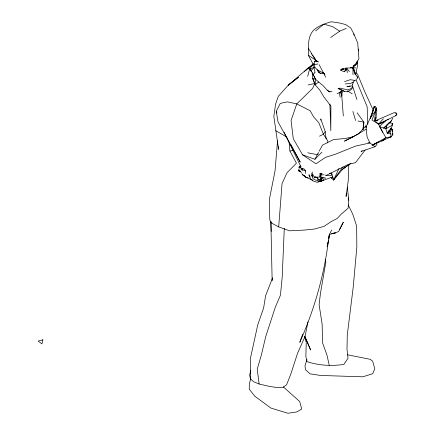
<?xml version="1.0" encoding="UTF-8"?>
<svg xmlns="http://www.w3.org/2000/svg" width="435" height="435" viewBox="0 0 435 435"><rect width="100%" height="100%" fill="white"/><g stroke="black" fill="none" stroke-linecap="round" stroke-linejoin="round"><path stroke-width="0.65" d="M390.19 128.629L391.206 128.368L392.403 129.407L392.805 134.964L392.609 133.115M314.978 72.177L313.456 64.782L308.284 55.185C308.627 46.817 307.306 37.334 313.292 30.532C318.23 25.741 324.825 23.669 331.258 21.75L339.865 23.05L345.656 24.578L350.708 27.949L353.845 33.886L357.733 43.005L358.929 58.698L356.591 62.896L353.225 66.049L353.03 67.316M284.278 228.353L282.212 276.981L280.444 295.186L275.317 307.202L265.872 336.097L261.125 355.863L257.21 369.125L259.146 384.023L269.711 386.47L276.529 387.454L282.94 387.389L286.562 384.812L290.694 374.443L297.556 353.296L305.125 336.26L307.931 321.856M305.555 173.473L305.653 170.917L303.956 168.796L302.281 168.715L301.504 168.231M348.816 164.626L348.234 180.601L346.102 196.495L346.331 193.14M389.64 122.877L392.609 123.317L392.528 125.443L389.999 129.94L387.204 133.148L390.875 133.996L390.983 136.835L372.692 145.024M345.51 68.496L345.45 70.095L344.379 71.71M392.8 118.228L390.581 122.061L387.242 124.785L386.557 125.633L386.519 126.46L386.242 126.259L386.786 125.068M309.078 174.506L310.378 178.867L312.841 180.873L316.952 182.249L321.253 181.172L321.47 177.719L325.897 178.192L319.328 176.354M363.377 129.505L363.883 122.197L357.097 112.785M347.326 187.045L348.772 200.258L348.109 208.202L341.045 214.341L337.234 218.446L330.991 221.698L324.14 226.325L314.619 229.011L304.56 230.061L289.531 230.816L278.694 226.907L272.408 223.519L270.298 221.453L269.76 219.43L269.319 199.687L275.034 170.933L277.552 140.761M278.694 226.907L282.032 183.728L286.937 172.809L296.409 163.185L289.917 150.994L289.09 141.989M302.086 170.901L302.281 168.715L300.993 169.802M343.313 115.982L341.801 96.059L342.378 90.061M382.795 132.392L378.542 124.149L374.464 120.316L376.231 107.842L375.013 106.276L373.931 106.825L372.338 113.47M299.922 168.78L300.145 166.567L301.091 166.137L299.356 166.23L298.834 167.856M329.915 104.324L330.801 130.723L330.904 106.058L323.983 97.103L319.594 89.779L315.027 84.743L315.62 79.333L312.602 73.085L309.666 68.931L313.401 63.918M376.231 107.842L376.802 111.376L375.579 120.19L376.025 117.249M331.726 229.957L329.387 234.438L328.675 240.397L327.158 246.58L327.979 242.105M362.833 129.516L363.883 122.197L358.081 120.995M328.458 240.414C324.118 275.605 314.152 309.954 299.78 342.334L302.689 334.183M328.664 239.087L329.387 234.438L335.369 232.921L338.647 231.491L343.329 222.198L339.686 229.272M317.931 181.955L321.253 181.172L323.83 179.873L321.47 177.719L321.046 177.855L320.649 179.263C318.458 180.993 314.983 180.514 313.031 178.622L311.667 175.441L312.308 171.977M392.783 131.767L391.206 128.368L390.875 131.196L387.204 133.148L385.845 128.809L386.557 125.633L383.578 128.086L379.548 126.612L385.339 120.914M342.394 68.496L340.556 70.046L343.367 71.443L344.928 71.133L346.184 70.035L346.516 67.996L349.479 71.596M327.571 142.93L327.903 141.07L323.417 134.187L318.795 122.692L313.738 117.064L310.106 110.686L296.762 103.894L287.345 101.861L280.26 103.383L276.274 111.246L277.96 121.795L300.193 162.059L290.613 144.099M328.686 238.271L329.387 234.438M356.026 73.303L357.657 64.815L357.467 60.911M352.676 84.624L353.176 82.161M312.265 176.893L312.765 174.43L311.928 173.772M396.394 114.481L396.633 113.323L395.469 112.562L393.778 112.806L375.525 120.723M375.883 120.533L375.454 120L375.758 118.581M390.592 121.457L383.578 128.086L385.845 128.809L386.557 125.633M330.91 172.885L332.666 176.349L333.596 180.008L333.884 178.774M250.739 370.598L249.625 375.101L250.484 378.831L253.469 381.674L259.146 384.023M392.816 133.708L392.424 135.231L390.983 136.835L389.227 137.34M307.648 76.381L309.666 68.931L314.385 67.284L310.856 70.688L311.493 71.84M321.15 177.442L320.649 179.263L321.253 181.172L332.835 176.811M366.009 127.738L366.542 125.78L371.691 115.139M250.729 378.841L249.326 383.768L249.255 389.102L254.709 396.154L270.869 408.035L287.867 413.25L296.79 411.934L301.716 409.079L299.71 401.538L283.343 386.9M344.596 166.899L333.656 179.938L331.834 178.426L332.237 177.132M306.941 359.566L304.995 365.851L305.484 369.696L310.019 373.855L320.633 375.459L362.839 376.808L372.697 373.736L374.78 368.766L372.67 361.197L370.19 359.31L347.396 354.775M272.549 279.183L272.141 280.466L270.88 221.752L271.331 222.986M354.237 80.47L353.72 81.916L350.344 83.536L345.167 83.955M373.931 106.825L374.421 106.836L376.014 110.022L370.18 118.44L373.165 110.05M370.18 118.44L374.421 106.836L375.013 106.276M319.181 175.044L324.129 174.778M272.636 277.753L265.595 295.762L263.632 307.915L257.743 324.869L250.277 359.044L250.484 378.831M376.014 110.022L371.969 120.049L378.542 124.149L383.844 122.23L386.198 120.174M391.342 121.055L391.62 120.392M354.112 65.163L352.932 67.952L352.986 74.711M392.609 123.317L391.641 125.541L385.845 128.809M333.656 179.938L339.023 168.334M314.668 83.982L312.531 88.533L296.762 103.894L291.075 120.522L293.277 138.711L302.602 154.855L315.935 163.805L325.516 157.388L335.874 154.05L355.64 146.068L369.995 142.957L375.008 146.693L376.944 144.599L376.427 143.528M343.563 68.464L340.556 70.046L343.563 69.393L343.965 68.561M302.602 154.855L314.907 159.27L318.469 152.391M319.094 151.266L322.509 145.078L333.591 139.537L345.085 138.526L353.296 136.742L366.216 129.151L365.862 125.884L358.614 133.806L344.417 141.157L353.296 136.742M356.678 79.366L357.76 77.414L355.319 73.678L352.932 67.952L350.267 67.186M355.226 65.484L356.569 63.374M333.596 180.008L342.84 166.986M320.856 120.218L320.796 118.88L325.244 131.729L323.417 134.187L319.524 136.182M383.376 118.755L378.542 124.149L395.388 115.846L396.812 114.59L396.633 113.323L395.431 113.279M313.01 74.88L314.994 72.275M365.161 149.983L355.471 162.668L348.37 164.365L326.179 175.435M386.242 126.259L389.048 122.784M306.169 70.073L313.472 63.586M314.907 159.27L321.884 152.152M304.62 71.345L307.975 68.181L312.64 64.945M311.667 175.441L312.765 174.43L314.799 177.991M356.455 61.71L357.38 63.385L355.645 64.967L354.449 65.364M395.388 115.846L396.812 114.59M352.35 88.419L349.686 90.714L346.434 91.693L344.351 91.334L338.022 88.582L339.24 88.522M341.872 169.906L349.245 164.376M301.493 172.477L298.736 170.781L299.72 169.96M315.636 30.901L323.885 24.142L332.563 26.617L339.708 31.162L346.309 28.351M312.602 73.085L312.651 78.3L315.027 84.743L318.708 82.057L323.2 85.739L326.386 89.305L329.464 91.888L332.035 91.181M343.378 168.622L350.893 163.299M330.66 37.513L339.708 31.162M314.266 61.645L316.011 60.427L318.567 61.835L314.266 61.645L314.777 67.131L320.736 73.553L323.64 73.2L324.907 74.428L323.613 72.971M362.148 150.722L361.028 151.478L375.008 146.693M384.926 121.18L383.648 121.811M384.056 139.722L381.789 141.087L385.878 137.699L390.983 136.835M318.387 153.963L317.229 154.642L307.741 152.81M332.307 174.636L330.605 175.62L325.124 175.153M337.12 93.791L342.04 91.067M372.023 145.187L385.878 137.699L379.548 126.612M378.542 124.149L382.349 122.175M372.648 144.947L378.58 142.055M343.563 69.393L345.298 68.561M309.774 67.441L307.975 68.181L288.345 85.119L278.329 96.309L275.616 103.998L273.832 116.324L278.585 149.412L278.454 146.698M344.558 81.611L350.257 79.687L355.596 80.535M319.6 173.728L322.237 173.173M375.454 120L374.464 120.316L377.933 120.609M298.492 169.34L298.736 170.781L299.949 170.449M350.142 85.956L346.885 86.734L351.915 85.907M308.078 84.994L314.935 83.411L315.027 84.743M331.497 233.617L335.369 232.921L333.433 233.149M325.706 77.196L323.64 73.2L317.077 69.725L318.779 72.591L319.741 72.427M314.434 64.576L318.001 63.972M289.917 150.994L293.13 150.505M329.398 173.625L331.987 173.473M347.157 67.996L352.932 67.952L355.324 74.961M314.016 177.067L320.573 177.148M304.69 336.978L306.245 342.535L305.859 356.521L307.007 361.637C318.752 365.525 331.698 366.292 343.9 364.389L348.016 358.277L346.994 349.283L347.277 334.928L353.176 287.546L356.836 247.031L356.651 226.059L352.834 214.417L348.239 204.918M300.433 171.531L298.736 170.781L299.666 170.933M368.092 142.636L369.995 142.957L367.145 137.242L366.216 129.151M387.139 119.353L388.33 119.587M302.32 174.794L306.148 177.393L308.116 177.79M322.504 72.911L323.64 73.2L319.192 64.733M305.653 170.917L303.489 170.205L302.281 168.715M312.77 180.128L306.148 177.393L305.169 176.572M318.708 82.057L315.62 79.333L312.651 78.3L314.679 82.846M298.736 170.781L300.357 171.352M315.157 176.882L317.49 177.964L319.268 180.106L321.253 181.172L321.046 177.855M318.779 72.591L320.736 73.553M315.756 177.105L317.49 177.964L317.941 180.242M344.351 91.334L339.115 88.62L340.067 88.098L347.668 89.898L350.637 88.816L352.725 87.065L352.606 84.569M275.73 130.696L287.035 137.155M327.441 90.431L329.986 91.937M347.554 91.018L352.16 93.791M308.284 55.185L316.011 60.427L316.479 61.574M357.004 76.799L357.76 77.414M301.727 173.695L304.185 175.751M356.173 72.879L357.548 74.2L364.911 92.084L373.573 110.865M304.005 175.153L306.148 177.393M319.97 179.742L321.253 181.172M353.318 65.593L355.477 68.105M308.866 175.425L310.15 176.98M331.019 177.436L331.834 178.426M356.651 62.401L357.38 63.385M309.666 68.931L310.856 70.688M311.52 53.777L316.011 60.427L312.738 55.278M308.377 48.405L312.015 54.13M365.862 125.884L366.553 126.982M312.129 72.993L315.62 79.333M389.771 131.919L389.347 130.707L390.875 133.996M284.06 132.148L300.813 166.529M301.738 168.878L300.145 166.567L299.356 166.23L299.541 167.573M305.136 336.989L310.623 350.001L304.717 336.212M355.955 79.545L367.151 106.792L367.803 124.285M276.274 111.246L276.954 113.095M340.257 91.812L341.801 96.059L341.682 93.433M352.654 86.364L356.907 99.495M345.531 67.963L346.184 70.035M352.888 111.409L355.596 120.5M353.225 66.049L355.319 73.678M325.157 259.412L325.869 262.006L320.443 293.424L319.1 304.674L322.145 324.173L322.553 342.807L326.989 355.216L329.235 365.193M348.196 197.86L348.772 200.258M377.178 120.163L377.314 120.799M346.516 67.996L347.369 72.65M339.24 92.193L340.192 97.348M341.122 90.948L341.801 96.059M325.244 131.729L326.179 138.972M353.845 33.886L353.992 35.191M358.271 49.057L358.445 51.02M392.403 129.407L392.457 130.647M270.88 221.752L271.217 231.458M42.869 339.795L41.939 343.889L38.188 341.111L42.869 339.795M389.999 129.94L389.673 131.12L387.204 133.148L388.988 130.527L389.999 129.94M320.965 173.288L320.062 175.12L320.416 176.376L321.258 174.946L320.965 173.288M298.328 77.343L288.345 85.119L298.328 77.343"/></g></svg>
